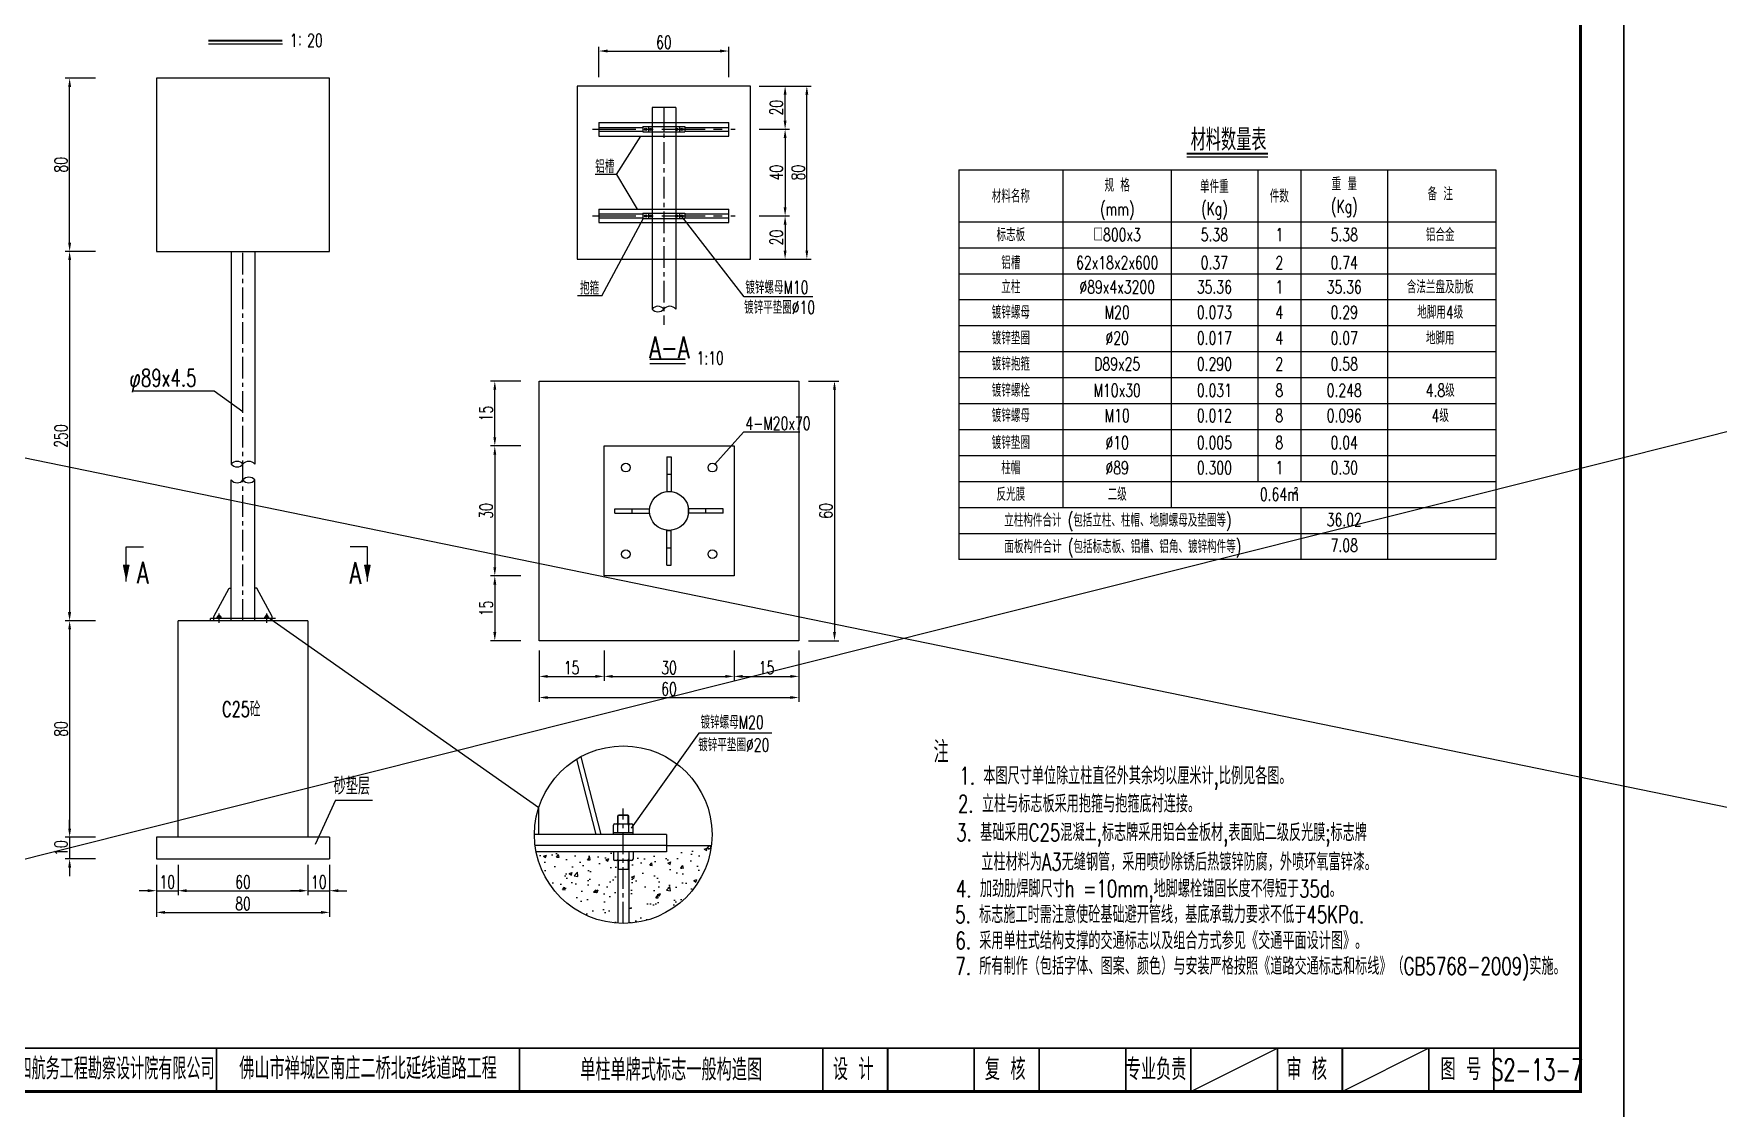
# Model space of a CAD drawing. Extents: x 3598 to 6562, y -9591 to -7828.
# Drawn here: x 4661.3 to 5050.4, y -8688.2 to -8440 of the extents above; entities that cross this region are included whole.
import ezdxf
from ezdxf.enums import TextEntityAlignment as Align

# ---------------------------------------------------------------- set-up
doc = ezdxf.new("R2010")
doc.units = 0
doc.header["$LTSCALE"] = 2
doc.header["$PDMODE"] = 32
doc.header["$PDSIZE"] = 0.3
doc.linetypes.add('CENTERX2', pattern=[4, 2.5, -0.5, 0.5, -0.5])
doc.layers.get('0').update_dxf_attribs({"linetype": 'CONTINUOUS'})
doc.layers.get('DEFPOINTS').update_dxf_attribs({"linetype": 'CONTINUOUS'})
for name, color, linetype in [('3', 3, 'CONTINUOUS'), ('PP-COM', 7, 'CONTINUOUS'), ('中线', 2, 'CENTERX2'), ('图框', 7, 'CONTINUOUS'), ('尺寸', 2, 'CONTINUOUS'), ('尺寸标注', 4, 'CONTINUOUS'), ('文字', 7, 'CONTINUOUS'), ('文字字符', 7, 'CONTINUOUS'), ('文字符号', 2, 'CONTINUOUS'), ('结构2', 7, 'CONTINUOUS'), ('结构3', 1, 'CONTINUOUS'), ('钢筋', 1, 'CONTINUOUS')]:
    doc.layers.add(name, color=color, linetype=linetype)
doc.styles.get("Standard").update_dxf_attribs({"font": 'simplex1.shx', "width": 0.7, "bigfont": 'hztxt.shx'})
doc.dimstyles.new('1：10', dxfattribs={"dimtxt": 3, "dimasz": 2, "dimexe": 1, "dimexo": 1, "dimgap": 0.5, "dimtad": 1, "dimrnd": 0.0095, "dimdsep": 46, "dimtxsty": 'Standard', "dimcen": 0.05, "dimclrt": 256, "dimadec": 0, "dimazin": 0, "dimtfac": 1, "dimtix": 1, "dimtmove": 2, "dimatfit": 3, "dimfxl": 0, "dimtolj": 1, "dimtzin": 0, "dimarcsym": 0})
doc.dimstyles.new('1：20', dxfattribs={"dimtxt": 3, "dimasz": 2, "dimexe": 1, "dimexo": 1, "dimgap": 0.5, "dimtad": 1, "dimlfac": 2, "dimrnd": 0.0095, "dimdsep": 46, "dimtxsty": 'Standard', "dimcen": 0.09, "dimadec": 0, "dimazin": 0, "dimtfac": 1, "dimtix": 1, "dimtmove": 2, "dimatfit": 3, "dimfxl": 0, "dimtolj": 1, "dimtzin": 0, "dimarcsym": 0})

# ---------------------------------------------------------------- blocks, each defined once
blk = doc.blocks.new('series')
at = {"width": 0.75}
for tag, height, p in [('页码', 4, (-35, -19)), ('图名', 5, (-220, -282)), ('图号', 5, (-20, -282))]:
    blk.add_attdef(tag, text='', height=height, dxfattribs=at).set_placement(p, align=Align.MIDDLE_CENTER)
blk = doc.blocks.new('DIM')
blk.add_lwpolyline([(-1, -0.1, 0.2, 0, 0), (0, 0, 0, 0, 0)], format="xyseb")
blk = doc.blocks.new('*D205')
at = {"layer": 'DEFPOINTS', "color": 0, "linetype": 'Continuous'}
for p in [(4669.61, -8450.28), (4709.65, -8450.28), (4709.65, -8490.28)]:
    blk.add_point(p, dxfattribs=at)
at = {"layer": '尺寸标注', "color": 0, "linetype": 'Continuous', "lineweight": -2}
for p, q in [((4675.61, -8450.28), (4668.61, -8450.28)), ((4669.61, -8488.28), (4669.61, -8452.28)), ((4675.61, -8490.28), (4668.61, -8490.28))]:
    blk.add_line(p, q, dxfattribs=at)
at = {"layer": '尺寸标注', "color": 0, "linetype": 'Continuous'}
for points in [[(4669.28, -8452.28), (4669.95, -8452.28), (4669.61, -8450.28)], [(4669.28, -8488.28), (4669.95, -8488.28), (4669.61, -8490.28)]]:
    blk.add_solid(points, dxfattribs=at)
at = {"layer": '尺寸标注', "color": 0, "linetype": 'Continuous', "insert": (4667.61, -8470.28), "char_height": 3, "attachment_point": 5, "rotation": 90}
blk.add_mtext('\\A1;80', dxfattribs=at)
blk = doc.blocks.new('*D206')
at = {"layer": 'DEFPOINTS', "color": 0, "linetype": 'Continuous'}
for p in [(4709.65, -8490.28), (4669.61, -8575.61), (4709.65, -8575.61)]:
    blk.add_point(p, dxfattribs=at)
at = {"layer": '尺寸标注', "color": 0, "linetype": 'Continuous', "lineweight": -2}
for p, q in [((4675.61, -8490.28), (4668.61, -8490.28)), ((4669.61, -8492.28), (4669.61, -8573.61)), ((4675.61, -8575.61), (4668.61, -8575.61))]:
    blk.add_line(p, q, dxfattribs=at)
at = {"layer": '尺寸标注', "color": 0, "linetype": 'Continuous'}
for points in [[(4669.28, -8492.28), (4669.95, -8492.28), (4669.61, -8490.28)], [(4669.28, -8573.61), (4669.95, -8573.61), (4669.61, -8575.61)]]:
    blk.add_solid(points, dxfattribs=at)
at = {"layer": '尺寸标注', "color": 0, "linetype": 'Continuous', "insert": (4667.61, -8532.94), "char_height": 3, "attachment_point": 5, "rotation": 90}
blk.add_mtext('\\A1;250', dxfattribs=at)
blk = doc.blocks.new('*D207')
at = {"layer": 'DEFPOINTS', "color": 0, "linetype": 'Continuous'}
for p in [(4694.65, -8575.61), (4669.61, -8625.61), (4694.65, -8625.61)]:
    blk.add_point(p, dxfattribs=at)
at = {"layer": '尺寸标注', "color": 0, "linetype": 'Continuous', "lineweight": -2}
for p, q in [((4675.61, -8575.61), (4668.61, -8575.61)), ((4669.61, -8577.61), (4669.61, -8623.61)), ((4675.61, -8625.61), (4668.61, -8625.61))]:
    blk.add_line(p, q, dxfattribs=at)
at = {"layer": '尺寸标注', "color": 0, "linetype": 'Continuous'}
for points in [[(4669.28, -8577.61), (4669.95, -8577.61), (4669.61, -8575.61)], [(4669.28, -8623.61), (4669.95, -8623.61), (4669.61, -8625.61)]]:
    blk.add_solid(points, dxfattribs=at)
at = {"layer": '尺寸标注', "color": 0, "linetype": 'Continuous', "insert": (4667.61, -8600.61), "char_height": 3, "attachment_point": 5, "rotation": 90}
blk.add_mtext('\\A1;80', dxfattribs=at)
blk = doc.blocks.new('*D208')
at = {"layer": 'DEFPOINTS', "color": 0, "linetype": 'Continuous'}
for p in [(4689.65, -8625.61), (4669.61, -8630.61), (4689.65, -8630.61)]:
    blk.add_point(p, dxfattribs=at)
at = {"layer": '尺寸标注', "color": 0, "linetype": 'Continuous', "lineweight": -2}
for p, q in [((4669.61, -8623.61), (4669.61, -8621.61)), ((4675.61, -8625.61), (4668.61, -8625.61)), ((4669.61, -8625.61), (4669.61, -8630.61)), ((4675.61, -8630.61), (4668.61, -8630.61)), ((4669.61, -8632.61), (4669.61, -8634.61))]:
    blk.add_line(p, q, dxfattribs=at)
at = {"layer": '尺寸标注', "color": 0, "linetype": 'Continuous'}
for points in [[(4669.28, -8623.61), (4669.95, -8623.61), (4669.61, -8625.61)], [(4669.28, -8632.61), (4669.95, -8632.61), (4669.61, -8630.61)]]:
    blk.add_solid(points, dxfattribs=at)
at = {"layer": '尺寸标注', "color": 0, "linetype": 'Continuous', "insert": (4667.61, -8628.11), "char_height": 3, "attachment_point": 5, "rotation": 90}
blk.add_mtext('\\A1;10', dxfattribs=at)
blk = doc.blocks.new('*D209')
at = {"layer": 'DEFPOINTS', "color": 0, "linetype": 'Continuous'}
for p in [(4694.65, -8625.61), (4724.65, -8625.61), (4724.65, -8637.96)]:
    blk.add_point(p, dxfattribs=at)
at = {"layer": '尺寸标注', "color": 0, "linetype": 'Continuous', "lineweight": -2}
for p, q in [((4694.65, -8631.96), (4694.65, -8638.96)), ((4724.65, -8631.96), (4724.65, -8638.96)), ((4696.65, -8637.96), (4722.65, -8637.96))]:
    blk.add_line(p, q, dxfattribs=at)
at = {"layer": '尺寸标注', "color": 0, "linetype": 'Continuous'}
for points in [[(4696.65, -8637.63), (4696.65, -8638.3), (4694.65, -8637.96)], [(4722.65, -8637.63), (4722.65, -8638.3), (4724.65, -8637.96)]]:
    blk.add_solid(points, dxfattribs=at)
at = {"layer": '尺寸标注', "color": 0, "linetype": 'Continuous', "insert": (4709.65, -8635.96), "char_height": 3, "attachment_point": 5}
blk.add_mtext('\\A1;60', dxfattribs=at)
blk = doc.blocks.new('*D210')
at = {"layer": 'DEFPOINTS', "color": 0, "linetype": 'Continuous'}
for p in [(4689.65, -8625.61), (4694.65, -8625.61), (4694.65, -8637.96)]:
    blk.add_point(p, dxfattribs=at)
at = {"layer": '尺寸标注', "color": 0, "linetype": 'Continuous', "lineweight": -2}
for p, q in [((4689.65, -8631.96), (4689.65, -8638.96)), ((4694.65, -8631.96), (4694.65, -8638.96)), ((4687.65, -8637.96), (4685.65, -8637.96)), ((4689.65, -8637.96), (4694.65, -8637.96)), ((4696.65, -8637.96), (4698.65, -8637.96))]:
    blk.add_line(p, q, dxfattribs=at)
at = {"layer": '尺寸标注', "color": 0, "linetype": 'Continuous'}
for points in [[(4687.65, -8637.62), (4687.65, -8638.29), (4689.65, -8637.96)], [(4696.65, -8637.62), (4696.65, -8638.29), (4694.65, -8637.96)]]:
    blk.add_solid(points, dxfattribs=at)
at = {"layer": '尺寸标注', "color": 0, "linetype": 'Continuous', "insert": (4692.15, -8635.96), "char_height": 3, "attachment_point": 5}
blk.add_mtext('\\A1;10', dxfattribs=at)
blk = doc.blocks.new('*D211')
at = {"layer": 'DEFPOINTS', "color": 0, "linetype": 'Continuous'}
for p in [(4724.65, -8625.61), (4729.65, -8625.61), (4729.65, -8637.96)]:
    blk.add_point(p, dxfattribs=at)
at = {"layer": '尺寸标注', "color": 0, "linetype": 'Continuous', "lineweight": -2}
for p, q in [((4724.65, -8631.96), (4724.65, -8638.96)), ((4729.65, -8631.96), (4729.65, -8638.96)), ((4722.65, -8637.96), (4720.65, -8637.96)), ((4724.65, -8637.96), (4729.65, -8637.96)), ((4731.65, -8637.96), (4733.65, -8637.96))]:
    blk.add_line(p, q, dxfattribs=at)
at = {"layer": '尺寸标注', "color": 0, "linetype": 'Continuous'}
for points in [[(4722.65, -8637.63), (4722.65, -8638.3), (4724.65, -8637.96)], [(4731.65, -8637.63), (4731.65, -8638.3), (4729.65, -8637.96)]]:
    blk.add_solid(points, dxfattribs=at)
at = {"layer": '尺寸标注', "color": 0, "linetype": 'Continuous', "insert": (4727.15, -8635.96), "char_height": 3, "attachment_point": 5}
blk.add_mtext('\\A1;10', dxfattribs=at)
blk = doc.blocks.new('*D212')
at = {"layer": 'DEFPOINTS', "color": 0, "linetype": 'Continuous'}
for p in [(4689.65, -8630.61), (4729.65, -8630.61), (4729.65, -8642.97)]:
    blk.add_point(p, dxfattribs=at)
at = {"layer": '尺寸标注', "color": 0, "linetype": 'Continuous', "lineweight": -2}
for p, q in [((4689.65, -8636.97), (4689.65, -8643.97)), ((4729.65, -8636.97), (4729.65, -8643.97)), ((4691.65, -8642.97), (4727.65, -8642.97))]:
    blk.add_line(p, q, dxfattribs=at)
at = {"layer": '尺寸标注', "color": 0, "linetype": 'Continuous'}
for points in [[(4691.65, -8642.63), (4691.65, -8643.3), (4689.65, -8642.97)], [(4727.65, -8642.63), (4727.65, -8643.3), (4729.65, -8642.97)]]:
    blk.add_solid(points, dxfattribs=at)
at = {"layer": '尺寸标注', "color": 0, "linetype": 'Continuous', "insert": (4709.65, -8640.97), "char_height": 3, "attachment_point": 5}
blk.add_mtext('\\A1;80', dxfattribs=at)
blk = doc.blocks.new('*D192')
at = {"layer": 'DEFPOINTS', "color": 0, "linetype": 'Continuous'}
for p in [(4821.84, -8444), (4791.84, -8460.53), (4821.84, -8460.53)]:
    blk.add_point(p, dxfattribs=at)
at = {"layer": '尺寸标注', "color": 0, "linetype": 'Continuous', "lineweight": -2}
for p, q in [((4791.84, -8450), (4791.84, -8443)), ((4793.84, -8444), (4819.84, -8444)), ((4821.84, -8450), (4821.84, -8443))]:
    blk.add_line(p, q, dxfattribs=at)
at = {"layer": '尺寸标注', "color": 0, "linetype": 'Continuous'}
for points in [[(4793.84, -8443.66), (4793.84, -8444.33), (4791.84, -8444)], [(4819.84, -8443.66), (4819.84, -8444.33), (4821.84, -8444)]]:
    blk.add_solid(points, dxfattribs=at)
at = {"layer": '尺寸标注', "color": 0, "linetype": 'Continuous', "insert": (4806.84, -8442), "char_height": 3, "attachment_point": 5}
blk.add_mtext('\\A1;60', dxfattribs=at)
blk = doc.blocks.new('*D193')
at = {"layer": 'DEFPOINTS', "color": 0, "linetype": 'Continuous'}
for p in [(4823.34, -8452.08), (4834.84, -8452.08), (4823.34, -8462.08)]:
    blk.add_point(p, dxfattribs=at)
at = {"layer": '尺寸标注', "color": 0, "linetype": 'Continuous', "lineweight": -2}
for p, q in [((4828.84, -8452.08), (4835.84, -8452.08)), ((4834.84, -8460.08), (4834.84, -8454.08)), ((4828.84, -8462.08), (4835.84, -8462.08))]:
    blk.add_line(p, q, dxfattribs=at)
at = {"layer": '尺寸标注', "color": 0, "linetype": 'Continuous'}
for points in [[(4834.51, -8454.08), (4835.18, -8454.08), (4834.84, -8452.08)], [(4834.51, -8460.08), (4835.18, -8460.08), (4834.84, -8462.08)]]:
    blk.add_solid(points, dxfattribs=at)
at = {"layer": '尺寸标注', "color": 0, "linetype": 'Continuous', "insert": (4832.84, -8457.08), "char_height": 3, "attachment_point": 5, "rotation": 90}
blk.add_mtext('\\A1;20', dxfattribs=at)
blk = doc.blocks.new('*D194')
at = {"layer": 'DEFPOINTS', "color": 0, "linetype": 'Continuous'}
for p in [(4823.34, -8462.08), (4823.34, -8482.08), (4834.84, -8482.08)]:
    blk.add_point(p, dxfattribs=at)
at = {"layer": '尺寸标注', "color": 0, "linetype": 'Continuous', "lineweight": -2}
for p, q in [((4828.84, -8462.08), (4835.84, -8462.08)), ((4834.84, -8464.08), (4834.84, -8480.08)), ((4828.84, -8482.08), (4835.84, -8482.08))]:
    blk.add_line(p, q, dxfattribs=at)
at = {"layer": '尺寸标注', "color": 0, "linetype": 'Continuous'}
for points in [[(4834.51, -8464.08), (4835.18, -8464.08), (4834.84, -8462.08)], [(4834.51, -8480.08), (4835.18, -8480.08), (4834.84, -8482.08)]]:
    blk.add_solid(points, dxfattribs=at)
at = {"layer": '尺寸标注', "color": 0, "linetype": 'Continuous', "insert": (4832.84, -8472.08), "char_height": 3, "attachment_point": 5, "rotation": 90}
blk.add_mtext('\\A1;40', dxfattribs=at)
blk = doc.blocks.new('*D195')
at = {"layer": 'DEFPOINTS', "color": 0, "linetype": 'Continuous'}
for p in [(4823.34, -8482.08), (4823.34, -8492.08), (4834.84, -8492.08)]:
    blk.add_point(p, dxfattribs=at)
at = {"layer": '尺寸标注', "color": 0, "linetype": 'Continuous', "lineweight": -2}
for p, q in [((4828.84, -8482.08), (4835.84, -8482.08)), ((4834.84, -8484.08), (4834.84, -8490.08)), ((4828.84, -8492.08), (4835.84, -8492.08))]:
    blk.add_line(p, q, dxfattribs=at)
at = {"layer": '尺寸标注', "color": 0, "linetype": 'Continuous'}
for points in [[(4834.51, -8484.08), (4835.18, -8484.08), (4834.84, -8482.08)], [(4834.51, -8490.08), (4835.18, -8490.08), (4834.84, -8492.08)]]:
    blk.add_solid(points, dxfattribs=at)
at = {"layer": '尺寸标注', "color": 0, "linetype": 'Continuous', "insert": (4832.84, -8487.08), "char_height": 3, "attachment_point": 5, "rotation": 90}
blk.add_mtext('\\A1;20', dxfattribs=at)
blk = doc.blocks.new('*D196')
at = {"layer": 'DEFPOINTS', "color": 0, "linetype": 'Continuous'}
for p in [(4826.84, -8452.08), (4839.86, -8452.08), (4826.84, -8492.08)]:
    blk.add_point(p, dxfattribs=at)
at = {"layer": '尺寸标注', "color": 0, "linetype": 'Continuous', "lineweight": -2}
for p, q in [((4833.86, -8452.08), (4840.86, -8452.08)), ((4839.86, -8490.08), (4839.86, -8454.08)), ((4833.86, -8492.08), (4840.86, -8492.08))]:
    blk.add_line(p, q, dxfattribs=at)
at = {"layer": '尺寸标注', "color": 0, "linetype": 'Continuous'}
for points in [[(4839.53, -8454.08), (4840.19, -8454.08), (4839.86, -8452.08)], [(4839.53, -8490.08), (4840.19, -8490.08), (4839.86, -8492.08)]]:
    blk.add_solid(points, dxfattribs=at)
at = {"layer": '尺寸标注', "color": 0, "linetype": 'Continuous', "insert": (4837.86, -8472.08), "char_height": 3, "attachment_point": 5, "rotation": 90}
blk.add_mtext('\\A1;80', dxfattribs=at)
blk = doc.blocks.new('*D197')
at = {"layer": 'DEFPOINTS', "color": 0, "linetype": 'Continuous'}
for p in [(4767.8, -8520.23), (4793.04, -8520.23), (4793.04, -8535.23)]:
    blk.add_point(p, dxfattribs=at)
at = {"layer": '尺寸标注', "color": 0, "linetype": 'Continuous', "lineweight": -2}
for p, q in [((4773.8, -8520.23), (4766.8, -8520.23)), ((4767.8, -8533.23), (4767.8, -8522.23)), ((4773.8, -8535.23), (4766.8, -8535.23))]:
    blk.add_line(p, q, dxfattribs=at)
at = {"layer": '尺寸标注', "color": 0, "linetype": 'Continuous'}
for points in [[(4767.47, -8522.23), (4768.13, -8522.23), (4767.8, -8520.23)], [(4767.47, -8533.23), (4768.13, -8533.23), (4767.8, -8535.23)]]:
    blk.add_solid(points, dxfattribs=at)
at = {"layer": '尺寸标注', "linetype": 'Continuous', "insert": (4765.8, -8527.73), "char_height": 3, "attachment_point": 5, "rotation": 90}
blk.add_mtext('\\A1;15', dxfattribs=at)
blk = doc.blocks.new('*D198')
at = {"layer": 'DEFPOINTS', "color": 0, "linetype": 'Continuous'}
for p in [(4793.04, -8535.23), (4767.8, -8565.23), (4793.04, -8565.23)]:
    blk.add_point(p, dxfattribs=at)
at = {"layer": '尺寸标注', "color": 0, "linetype": 'Continuous', "lineweight": -2}
for p, q in [((4773.8, -8535.23), (4766.8, -8535.23)), ((4767.8, -8537.23), (4767.8, -8563.23)), ((4773.8, -8565.23), (4766.8, -8565.23))]:
    blk.add_line(p, q, dxfattribs=at)
at = {"layer": '尺寸标注', "color": 0, "linetype": 'Continuous'}
for points in [[(4767.47, -8537.23), (4768.13, -8537.23), (4767.8, -8535.23)], [(4767.47, -8563.23), (4768.13, -8563.23), (4767.8, -8565.23)]]:
    blk.add_solid(points, dxfattribs=at)
at = {"layer": '尺寸标注', "linetype": 'Continuous', "insert": (4765.8, -8550.23), "char_height": 3, "attachment_point": 5, "rotation": 90}
blk.add_mtext('\\A1;30', dxfattribs=at)
blk = doc.blocks.new('*D199')
at = {"layer": 'DEFPOINTS', "color": 0, "linetype": 'Continuous'}
for p in [(4793.04, -8565.23), (4767.8, -8580.23), (4793.04, -8580.23)]:
    blk.add_point(p, dxfattribs=at)
at = {"layer": '尺寸标注', "color": 0, "linetype": 'Continuous', "lineweight": -2}
for p, q in [((4773.8, -8565.23), (4766.8, -8565.23)), ((4767.8, -8567.23), (4767.8, -8578.23)), ((4773.8, -8580.23), (4766.8, -8580.23))]:
    blk.add_line(p, q, dxfattribs=at)
at = {"layer": '尺寸标注', "color": 0, "linetype": 'Continuous'}
for points in [[(4767.47, -8567.23), (4768.13, -8567.23), (4767.8, -8565.23)], [(4767.47, -8578.23), (4768.13, -8578.23), (4767.8, -8580.23)]]:
    blk.add_solid(points, dxfattribs=at)
at = {"layer": '尺寸标注', "linetype": 'Continuous', "insert": (4765.8, -8572.73), "char_height": 3, "attachment_point": 5, "rotation": 90}
blk.add_mtext('\\A1;15', dxfattribs=at)
blk = doc.blocks.new('*D200')
at = {"layer": 'DEFPOINTS', "color": 0, "linetype": 'Continuous'}
for p in [(4838.04, -8520.23), (4838.04, -8580.23), (4846.25, -8580.23)]:
    blk.add_point(p, dxfattribs=at)
at = {"layer": '尺寸标注', "color": 0, "linetype": 'Continuous', "lineweight": -2}
for p, q in [((4840.25, -8520.23), (4847.25, -8520.23)), ((4846.25, -8522.23), (4846.25, -8578.23)), ((4840.25, -8580.23), (4847.25, -8580.23))]:
    blk.add_line(p, q, dxfattribs=at)
at = {"layer": '尺寸标注', "color": 0, "linetype": 'Continuous'}
for points in [[(4845.92, -8522.23), (4846.58, -8522.23), (4846.25, -8520.23)], [(4845.92, -8578.23), (4846.58, -8578.23), (4846.25, -8580.23)]]:
    blk.add_solid(points, dxfattribs=at)
at = {"layer": '尺寸标注', "linetype": 'Continuous', "insert": (4844.25, -8550.23), "char_height": 3, "attachment_point": 5, "rotation": 90}
blk.add_mtext('\\A1;60', dxfattribs=at)
blk = doc.blocks.new('*D201')
at = {"layer": 'DEFPOINTS', "color": 0, "linetype": 'Continuous'}
for p in [(4793.04, -8565.23), (4778.04, -8580.23), (4793.04, -8588.46)]:
    blk.add_point(p, dxfattribs=at)
at = {"layer": '尺寸标注', "color": 0, "linetype": 'Continuous', "lineweight": -2}
for p, q in [((4778.04, -8582.46), (4778.04, -8589.46)), ((4793.04, -8582.46), (4793.04, -8589.46)), ((4780.04, -8588.46), (4791.04, -8588.46))]:
    blk.add_line(p, q, dxfattribs=at)
at = {"layer": '尺寸标注', "color": 0, "linetype": 'Continuous'}
for points in [[(4780.04, -8588.12), (4780.04, -8588.79), (4778.04, -8588.46)], [(4791.04, -8588.12), (4791.04, -8588.79), (4793.04, -8588.46)]]:
    blk.add_solid(points, dxfattribs=at)
at = {"layer": '尺寸标注', "linetype": 'Continuous', "insert": (4785.54, -8586.46), "char_height": 3, "attachment_point": 5}
blk.add_mtext('\\A1;15', dxfattribs=at)
blk = doc.blocks.new('*D202')
at = {"layer": 'DEFPOINTS', "color": 0, "linetype": 'Continuous'}
for p in [(4793.04, -8565.23), (4823.04, -8565.23), (4823.04, -8588.46)]:
    blk.add_point(p, dxfattribs=at)
at = {"layer": '尺寸标注', "color": 0, "linetype": 'Continuous', "lineweight": -2}
for p, q in [((4793.04, -8582.46), (4793.04, -8589.46)), ((4823.04, -8582.46), (4823.04, -8589.46)), ((4795.04, -8588.46), (4821.04, -8588.46))]:
    blk.add_line(p, q, dxfattribs=at)
at = {"layer": '尺寸标注', "color": 0, "linetype": 'Continuous'}
for points in [[(4795.04, -8588.12), (4795.04, -8588.79), (4793.04, -8588.46)], [(4821.04, -8588.12), (4821.04, -8588.79), (4823.04, -8588.46)]]:
    blk.add_solid(points, dxfattribs=at)
at = {"layer": '尺寸标注', "linetype": 'Continuous', "insert": (4808.04, -8586.46), "char_height": 3, "attachment_point": 5}
blk.add_mtext('\\A1;30', dxfattribs=at)
blk = doc.blocks.new('*D203')
at = {"layer": 'DEFPOINTS', "color": 0, "linetype": 'Continuous'}
for p in [(4823.04, -8565.23), (4838.04, -8565.23), (4838.04, -8588.46)]:
    blk.add_point(p, dxfattribs=at)
at = {"layer": '尺寸标注', "color": 0, "linetype": 'Continuous', "lineweight": -2}
for p, q in [((4823.04, -8582.46), (4823.04, -8589.46)), ((4838.04, -8582.46), (4838.04, -8589.46)), ((4825.04, -8588.46), (4836.04, -8588.46))]:
    blk.add_line(p, q, dxfattribs=at)
at = {"layer": '尺寸标注', "color": 0, "linetype": 'Continuous'}
for points in [[(4825.04, -8588.12), (4825.04, -8588.79), (4823.04, -8588.46)], [(4836.04, -8588.12), (4836.04, -8588.79), (4838.04, -8588.46)]]:
    blk.add_solid(points, dxfattribs=at)
at = {"layer": '尺寸标注', "linetype": 'Continuous', "insert": (4830.54, -8586.46), "char_height": 3, "attachment_point": 5}
blk.add_mtext('\\A1;15', dxfattribs=at)
blk = doc.blocks.new('*D204')
at = {"layer": 'DEFPOINTS', "color": 0, "linetype": 'Continuous'}
for p in [(4778.04, -8580.23), (4838.04, -8580.23), (4838.04, -8593.34)]:
    blk.add_point(p, dxfattribs=at)
at = {"layer": '尺寸标注', "color": 0, "linetype": 'Continuous', "lineweight": -2}
for p, q in [((4778.04, -8587.34), (4778.04, -8594.34)), ((4838.04, -8587.34), (4838.04, -8594.34)), ((4780.04, -8593.34), (4836.04, -8593.34))]:
    blk.add_line(p, q, dxfattribs=at)
at = {"layer": '尺寸标注', "color": 0, "linetype": 'Continuous'}
for points in [[(4780.04, -8593), (4780.04, -8593.67), (4778.04, -8593.34)], [(4836.04, -8593), (4836.04, -8593.67), (4838.04, -8593.34)]]:
    blk.add_solid(points, dxfattribs=at)
at = {"layer": '尺寸标注', "linetype": 'Continuous', "insert": (4808.04, -8591.34), "char_height": 3, "attachment_point": 5}
blk.add_mtext('\\A1;60', dxfattribs=at)

msp = doc.modelspace()

# ---------------------------------------------------------------- hatches: boundary and pattern name
at = {"layer": '尺寸标注'}
h = msp.add_hatch(dxfattribs=at)
h.set_pattern_fill('AR-CONC', color=256, style=0)
h.set_pattern_definition([(50, (2954.168, -8744.084), (7.172602, -0.627521), [0.75, -8.25]), (355, (2954.168, -8744.084), (-1.387513, 7.52192), [0.6, -6.6]), (100.4514, (2954.766, -8744.1365), (5.785094, 6.894395), [0.637402, -7.01142]), (46.1842, (2954.168, -8742.084), (10.67241, -1.65519), [1.125, -12.375]), (96.6356, (2955.057, -8742.222), (9.346627, 9.74118), [0.9561, -10.51713]), (351.1842, (2954.168, -8742.084), (9.34662, 9.741186), [0.9, -9.9]), (21, (2955.168, -8742.584), (5.96907, -4.026189), [0.75, -8.25]), (326, (2955.168, -8742.584), (2.433153, 7.2515), [0.6, -6.6]), (71.4514, (2955.6655, -8742.92), (8.402226, 3.225305), [0.637402, -7.01142]), (37.5, (2954.168, -8744.0842), (0.1215986, 3.3289385), [0, -6.52, 0, -6.7, 0, -6.625]), (7.5, (2954.168, -8744.0842), (2.6306954, 3.944117), [0, -3.82, 0, -6.37, 0, -2.525]), (327.5, (2951.938, -8744.0842), (5.3382244, -0.2255487), [0, -2.5, 0, -7.8, 0, -10.35]), (317.5, (2950.938, -8744.084), (5.831862, 1.00105), [0, -3.25, 0, -5.18, 0, -7.35])])
h.paths.add_polyline_path([(4777.3665, -8629.0083, 0.34067024), (4796.2189, -8645.4666), (4796.2189, -8631.0083), (4795.5189, -8631.0083, -0.41421356), (4795.2189, -8630.7083), (4795.2189, -8629.0083)])
h.paths.add_polyline_path([(4799.7189, -8629.0083), (4799.7189, -8630.7083, -0.41421356), (4799.4189, -8631.0083), (4798.7189, -8631.0083), (4798.7189, -8645.4666, 0.36148997), (4817.8123, -8627.5083), (4807.4689, -8627.5083), (4807.4689, -8629.0083)])

# ---------------------------------------------------------------- linework, layer by layer
at = {"color": 7, "linetype": 'Continuous'}
for p, q in [((4807.5401, -8537.7265), (4808.5401, -8537.7265)), ((4807.5401, -8537.7265), (4807.5401, -8545.7265)), ((4808.5401, -8537.7265), (4808.5401, -8545.7265)), ((4807.5401, -8541.7265), (4808.5401, -8541.7265)), ((4807.5401, -8545.7265), (4808.5401, -8545.7265)), ((4795.5401, -8550.7265), (4795.5401, -8549.7265)), ((4795.5401, -8549.7265), (4803.5401, -8549.7265)), ((4795.5401, -8550.7265), (4803.5401, -8550.7265)), ((4799.5401, -8550.7265), (4799.5401, -8549.7265)), ((4803.5401, -8550.7265), (4803.5401, -8549.7265)), ((4812.5401, -8550.7265), (4812.5401, -8549.7265)), ((4820.5401, -8549.7265), (4812.5401, -8549.7265)), ((4820.5401, -8550.7265), (4812.5401, -8550.7265)), ((4816.5401, -8550.7265), (4816.5401, -8549.7265)), ((4820.5401, -8550.7265), (4820.5401, -8549.7265)), ((4807.5401, -8554.7265), (4808.5401, -8554.7265)), ((4807.5401, -8562.7265), (4807.5401, -8554.7265)), ((4808.5401, -8562.7265), (4808.5401, -8554.7265)), ((4807.5401, -8558.7265), (4808.5401, -8558.7265)), ((4807.5401, -8562.7265), (4808.5401, -8562.7265))]:
    msp.add_line(p, q, dxfattribs=at)
for p, q in [((4703.896, -8575.0067), (4703.896, -8574.4067)), ((4704.396, -8575.0067), (4704.396, -8574.4067)), ((4714.896, -8575.0067), (4714.896, -8574.4067)), ((4715.396, -8575.0067), (4715.396, -8574.4067)), ((4703.696, -8575.1067), (4703.696, -8574.7067)), ((4704.596, -8575.1067), (4704.596, -8574.7067)), ((4714.696, -8575.1067), (4714.696, -8574.7067)), ((4715.596, -8575.1067), (4715.596, -8574.7067))]:
    msp.add_line(p, q)
msp.add_circle((4808.0401, -8550.2265), 4.5, dxfattribs=at)
at = {"layer": 'PP-COM'}
for centre in [(4798.0401, -8540.2265), (4818.0401, -8540.2265), (4798.0401, -8560.2265), (4818.0401, -8560.2265)]:
    msp.add_circle(centre, 1, dxfattribs=at)
at = {"layer": '中线'}
for p, q in [((4806.8425, -8457.0767), (4806.8425, -8507.2626)), ((4709.646, -8575.6067), (4709.646, -8490.2758)), ((4704.146, -8576.1067), (4704.146, -8573.9067)), ((4715.146, -8576.1067), (4715.146, -8573.9067)), ((4797.4689, -8645.5048), (4797.4689, -8619.0083))]:
    msp.add_line(p, q, dxfattribs=at)
at = {"layer": '中线', "ltscale": 2}
for p, q in [((4790.3425, -8462.0767), (4823.3425, -8462.0767)), ((4790.3425, -8482.0767), (4823.3425, -8482.0767))]:
    msp.add_line(p, q, dxfattribs=at)
at = {"layer": '图框'}
for p, q in [((4928.5275, -8684.3182), (4948.5275, -8674.3182)), ((4983.5275, -8674.3182), (4963.5275, -8684.3182))]:
    msp.add_line(p, q, dxfattribs=at)
for points in [[(5028.5275, -8694.3182), (5028.5275, -8397.3182), (4608.5275, -8397.3182), (4608.5275, -8694.3182)], [(5448.5275, -8694.3182), (5448.5275, -8397.3182), (5028.5275, -8397.3182), (5028.5275, -8694.3182)]]:
    msp.add_lwpolyline(points, close=True, dxfattribs=at)
for points, const_width in [([(5018.5275, -8407.3182), (4638.5275, -8407.3182), (4638.5275, -8684.3182), (5018.5275, -8684.3182), (5018.5275, -8407.3182)], 0.7), ([(4638.5275, -8674.3182), (5018.5275, -8674.3182)], 0.4), ([(4703.5275, -8674.3182), (4703.5275, -8684.3182)], 0.4), ([(4773.5275, -8684.3182), (4773.5275, -8674.3182)], 0.4), ([(4843.5275, -8684.3182), (4843.5275, -8674.3182)], 0.4), ([(4858.5275, -8684.3182), (4858.5275, -8674.3182)], 0.4), ([(4878.5275, -8684.3182), (4878.5275, -8674.3182)], 0.4), ([(4893.5275, -8684.3182), (4893.5275, -8674.3182)], 0.4), ([(4913.5275, -8684.3182), (4913.5275, -8674.3182)], 0.4), ([(4913.5275, -8684.3182), (4913.5275, -8674.3182)], 0.4), ([(4928.5275, -8684.3182), (4928.5275, -8674.3182)], 0.4), ([(4948.5275, -8684.3182), (4948.5275, -8674.3182)], 0.4), ([(4963.5275, -8684.3182), (4963.5275, -8674.3182)], 0.4), ([(4983.5275, -8684.3182), (4983.5275, -8674.3182)], 0.4), ([(4998.5275, -8684.3182), (4998.5275, -8674.3182)], 0.4)]:
    msp.add_lwpolyline(points, dxfattribs=dict(at, const_width=const_width))
at = {"layer": '尺寸', "color": 0, "linetype": 'Continuous'}
for p, q in [((4682.6785, -8566.5212), (4682.6785, -8558.5212)), ((4682.6785, -8558.5212), (4686.6785, -8558.5212)), ((4738.3747, -8558.5212), (4734.3747, -8558.5212)), ((4738.3747, -8566.5212), (4738.3747, -8558.5212))]:
    msp.add_line(p, q, dxfattribs=at)
for points in [[(4682.285, -8562.6531, 0.8, 0, 0), (4682.6785, -8566.5212, 0, 0, 0)], [(4683.072, -8562.6531, 0.8, 0, 0), (4682.6785, -8566.5212, 0, 0, 0)], [(4737.9812, -8562.6531, 0.8, 0, 0), (4738.3747, -8566.5212, 0, 0, 0)], [(4738.7681, -8562.6531, 0.8, 0, 0), (4738.3747, -8566.5212, 0, 0, 0)]]:
    msp.add_lwpolyline(points, format="xyseb", dxfattribs=at)
at = {"layer": '尺寸标注', "linetype": 'Continuous'}
for p, q in [((3598.1061, -8897.0511), (6050.4462, -8281.2676)), ((6033.3269, -8820.0782), (3658.0236, -8332.5829)), ((4669.6117, -8492.2758), (4669.6117, -8573.6067)), ((4669.6117, -8577.6067), (4669.6117, -8613.6067))]:
    msp.add_line(p, q, dxfattribs=at)
at = {"layer": '尺寸标注', "color": 7, "linetype": 'Continuous'}
for p, q in [((4701.6488, -8442.3235), (4718.7559, -8442.3235)), ((4927.5954, -8468.4284), (4946.3563, -8468.4284))]:
    msp.add_line(p, q, dxfattribs=at)
at = {"layer": '尺寸标注'}
for p, q in [((4715.5032, -8574.8358), (4777.9549, -8618.7383)), ((4807.4689, -8627.5083), (4817.8123, -8627.5083))]:
    msp.add_line(p, q, dxfattribs=at)
at = {"layer": '尺寸标注', "color": 7, "linetype": 'Continuous', "const_width": 0.4}
for points in [[(4701.6488, -8441.6035), (4718.7559, -8441.6035)], [(4927.5954, -8467.7084), (4946.3563, -8467.7084)]]:
    msp.add_lwpolyline(points, dxfattribs=at)
at = {"layer": '尺寸标注'}
msp.add_circle((4797.4689, -8625.0083), 20.4965, dxfattribs=at)
at = {"layer": '文字'}
msp.add_line((4803.5913, -8516.1994), (4811.8274, -8516.1994), dxfattribs=at)
at = {"layer": '文字', "const_width": 0.4}
msp.add_lwpolyline([(4803.5913, -8515.1994), (4811.8274, -8515.1994)], dxfattribs=at)
at = {"layer": '文字字符', "color": 7, "linetype": 'Continuous'}
for p, q in [((4898.9758, -8471.4284), (4898.9758, -8549.4284)), ((4923.9758, -8471.4284), (4923.9758, -8549.4284)), ((4943.9758, -8471.4284), (4943.9758, -8543.4284)), ((4953.9758, -8471.4284), (4953.9758, -8543.4284)), ((4973.9758, -8471.4284), (4973.9758, -8561.4284)), ((4874.9758, -8483.4284), (4998.9758, -8483.4284)), ((4874.9758, -8489.4284), (4998.9758, -8489.4284)), ((4874.9758, -8495.4284), (4998.9758, -8495.4284)), ((4874.9758, -8501.4284), (4998.9758, -8501.4284)), ((4874.9758, -8507.4284), (4998.9758, -8507.4284)), ((4874.9758, -8513.4284), (4998.9758, -8513.4284)), ((4874.9758, -8519.4284), (4998.9758, -8519.4284)), ((4874.9758, -8525.4284), (4998.9758, -8525.4284)), ((4874.9758, -8531.4284), (4998.9758, -8531.4284)), ((4874.9758, -8537.4284), (4998.9758, -8537.4284)), ((4874.9758, -8543.4284), (4998.9758, -8543.4284)), ((4953.9758, -8549.4284), (4953.9758, -8561.4284)), ((4874.9758, -8555.4284), (4998.9758, -8555.4284))]:
    msp.add_line(p, q, dxfattribs=at)
at = {"layer": '文字符号'}
for p, q in [((4795.9275, -8472.5535), (4801.5176, -8463.6267)), ((4795.9275, -8472.5535), (4790.9605, -8472.5535)), ((4795.9275, -8472.5535), (4800.6967, -8480.5267)), ((4792.5469, -8500.5201), (4802.0877, -8482.7795)), ((4825.383, -8500.7617), (4811.0819, -8482.3363)), ((4792.5469, -8500.5201), (4786.9181, -8500.5201)), ((4841.2087, -8500.7617), (4825.383, -8500.7617)), ((4684.4619, -8522.5172), (4703.007, -8522.5172)), ((4703.007, -8522.5172), (4709.5722, -8527.2596)), ((4818.6064, -8539.4023), (4825.2351, -8532.014)), ((4838.247, -8532.014), (4825.2351, -8532.014)), ((4814.8875, -8601.5364), (4799.269, -8623.5499)), ((4831.7835, -8601.5364), (4814.8875, -8601.5364)), ((4731.0053, -8617.0577), (4726.3325, -8627.3022)), ((4731.0053, -8617.0577), (4739.5462, -8617.0577))]:
    msp.add_line(p, q, dxfattribs=at)
at = {"layer": '文字符号', "color": 1}
for p, q in [((4874.9758, -8471.4284), (4874.9758, -8561.4284)), ((4874.9758, -8471.4284), (4998.9758, -8471.4284)), ((4998.9758, -8471.4284), (4998.9758, -8561.4284)), ((4874.9758, -8549.4284), (4998.9758, -8549.4284)), ((4874.9758, -8555.4284), (4998.9758, -8555.4284)), ((4998.9758, -8561.4284), (4874.9758, -8561.4284))]:
    msp.add_line(p, q, dxfattribs=at)
at = {"layer": '结构2'}
for p, q in [((4791.8425, -8460.5267), (4791.8425, -8463.6267)), ((4791.8425, -8460.5267), (4821.8425, -8460.5267)), ((4791.8425, -8461.6267), (4802.0175, -8461.6267)), ((4802.0175, -8461.4517), (4811.6675, -8461.4517)), ((4802.0175, -8461.4517), (4802.0175, -8462.7017)), ((4803.2675, -8461.4517), (4803.2675, -8462.7017)), ((4806.8425, -8461.4517), (4806.8425, -8462.7017)), ((4810.4175, -8461.4517), (4810.4175, -8462.7017)), ((4811.6675, -8461.4517), (4811.6675, -8462.7017)), ((4811.6675, -8461.6267), (4821.8425, -8461.6267)), ((4821.8425, -8463.6267), (4821.8425, -8460.5267)), ((4791.8425, -8462.5267), (4802.0175, -8462.5267)), ((4791.8425, -8463.6267), (4821.8425, -8463.6267)), ((4802.0175, -8462.7017), (4811.6675, -8462.7017)), ((4811.6675, -8462.5267), (4821.8425, -8462.5267)), ((4791.8425, -8480.5267), (4791.8425, -8483.6267)), ((4791.8425, -8480.5267), (4821.8425, -8480.5267)), ((4821.8425, -8483.6267), (4821.8425, -8480.5267)), ((4791.8425, -8481.6267), (4802.0175, -8481.6267)), ((4791.8425, -8482.5267), (4802.0175, -8482.5267)), ((4791.8425, -8483.6267), (4821.8425, -8483.6267)), ((4802.0175, -8481.4517), (4811.6675, -8481.4517)), ((4802.0175, -8481.4517), (4802.0175, -8482.7017)), ((4802.0175, -8482.7017), (4811.6675, -8482.7017)), ((4803.2675, -8481.4517), (4803.2675, -8482.7017)), ((4806.8425, -8481.4517), (4806.8425, -8482.7017)), ((4810.4175, -8481.4517), (4810.4175, -8482.7017)), ((4811.6675, -8481.4517), (4811.6675, -8482.7017)), ((4811.6675, -8481.6267), (4821.8425, -8481.6267)), ((4811.6675, -8482.5267), (4821.8425, -8482.5267)), ((4703.896, -8574.4067), (4704.396, -8574.4067)), ((4715.396, -8574.4067), (4714.896, -8574.4067)), ((4724.646, -8575.6067), (4694.646, -8575.6067)), ((4694.646, -8625.6067), (4694.646, -8575.6067)), ((4704.596, -8574.7067), (4703.696, -8574.7067)), ((4704.596, -8575.0067), (4703.696, -8575.0067)), ((4714.696, -8574.7067), (4715.596, -8574.7067)), ((4714.696, -8575.0067), (4715.596, -8575.0067)), ((4724.646, -8575.6067), (4724.646, -8625.6067)), ((4791.2311, -8625.0083), (4786.7082, -8607.5637)), ((4787.6299, -8607.0277), (4792.2917, -8625.0083)), ((4777.9549, -8625.0083), (4777.9549, -8618.7383)), ((4807.4689, -8625.0083), (4776.9724, -8625.0083)), ((4807.4689, -8625.0083), (4807.4689, -8629.0083)), ((4689.646, -8625.6067), (4689.646, -8630.6067)), ((4729.646, -8625.6067), (4689.646, -8625.6067)), ((4729.646, -8625.6067), (4729.646, -8630.6067)), ((4807.4689, -8627.5083), (4777.1254, -8627.5083)), ((4689.646, -8630.6067), (4729.646, -8630.6067)), ((4807.4689, -8629.0083), (4777.3665, -8629.0083))]:
    msp.add_line(p, q, dxfattribs=at)
for centre in [(4802.6425, -8462.0767), (4803.8925, -8462.0767), (4809.7925, -8462.0767), (4811.0425, -8462.0767), (4802.6425, -8482.0767), (4803.8925, -8482.0767), (4809.7925, -8482.0767), (4811.0425, -8482.0767)]:
    msp.add_circle(centre, 0.2625, dxfattribs=at)
at = {"layer": '结构3'}
for p, q in [((4702.146, -8575.6067), (4702.146, -8575.1067)), ((4717.146, -8575.1067), (4702.146, -8575.1067)), ((4717.146, -8575.6067), (4702.146, -8575.6067)), ((4796.2189, -8624.5083), (4796.2189, -8620.7083)), ((4798.6921, -8620.6083), (4796.2457, -8620.6083)), ((4796.3189, -8622.5083), (4796.3189, -8620.5351)), ((4798.5189, -8620.5083), (4796.4189, -8620.5083)), ((4798.6189, -8622.5083), (4798.6189, -8620.5351)), ((4798.7189, -8624.5083), (4798.7189, -8620.7083)), ((4795.2189, -8625.0083), (4795.2189, -8622.8083)), ((4795.2189, -8624.5083), (4799.7189, -8624.5083)), ((4795.5189, -8622.5083), (4799.4189, -8622.5083)), ((4796.2189, -8624.5083), (4796.2189, -8623.3083)), ((4798.7189, -8624.5083), (4798.7189, -8623.3083)), ((4799.7189, -8625.0083), (4799.7189, -8622.8083)), ((4799.7189, -8629.0083), (4795.2189, -8629.0083)), ((4795.2189, -8629.0083), (4795.2189, -8630.7083)), ((4799.4189, -8631.0083), (4795.5189, -8631.0083)), ((4796.2189, -8629.0083), (4796.2189, -8645.4666)), ((4796.2189, -8629.0083), (4796.2189, -8630.2083)), ((4796.3189, -8631.0083), (4796.3189, -8633.0083)), ((4798.6189, -8631.0083), (4798.6189, -8633.0083)), ((4798.7189, -8629.0083), (4798.7189, -8645.4666)), ((4798.7189, -8629.0083), (4798.7189, -8630.2083)), ((4799.7189, -8629.0083), (4799.7189, -8630.7083)), ((4796.2189, -8633.0083), (4798.7189, -8633.0083))]:
    msp.add_line(p, q, dxfattribs=at)
for centre, radius, start, end in [((4796.4189, -8620.7083), 0.2, 90, 180), ((4798.5189, -8620.7083), 0.2, 0, 90), ((4795.5189, -8622.8083), 0.3, 90, 180), ((4795.9189, -8622.8083), 0.3, 0, 90), ((4796.5189, -8622.8083), 0.3, 90, 180), ((4798.4189, -8622.8083), 0.3, 0, 90), ((4799.0189, -8622.8083), 0.3, 90, 180), ((4799.4189, -8622.8083), 0.3, 0, 90), ((4795.5189, -8630.7083), 0.3, 180, 270), ((4795.9189, -8630.7083), 0.3, 270, 0), ((4796.5189, -8630.7083), 0.3, 180, 270), ((4798.4189, -8630.7083), 0.3, 270, 0), ((4799.0189, -8630.7083), 0.3, 180, 270), ((4799.4189, -8630.7083), 0.3, 270, 0)]:
    msp.add_arc(centre, radius, start, end, dxfattribs=at)
at = {"layer": '钢筋', "linetype": 'Continuous'}
for p, q in [((4729.646, -8450.2758), (4689.646, -8450.2758)), ((4689.646, -8450.2758), (4689.646, -8490.2758)), ((4729.646, -8490.2758), (4729.646, -8450.2758)), ((4826.8425, -8452.0767), (4786.8425, -8452.0767)), ((4786.8425, -8452.0767), (4786.8425, -8492.0767)), ((4826.8425, -8492.0767), (4826.8425, -8452.0767)), ((4809.5725, -8457.0767), (4804.1125, -8457.0767)), ((4804.1125, -8457.0767), (4804.1125, -8503.6041)), ((4809.5725, -8457.0767), (4809.5725, -8503.6041)), ((4689.646, -8490.2758), (4729.646, -8490.2758)), ((4706.916, -8490.2758), (4706.916, -8539.4249)), ((4712.376, -8490.2758), (4712.376, -8539.4249)), ((4786.8425, -8492.0767), (4826.8425, -8492.0767)), ((4778.0401, -8520.2265), (4838.0401, -8520.2265)), ((4778.0401, -8580.2265), (4778.0401, -8520.2265)), ((4838.0401, -8520.2265), (4838.0401, -8580.2265)), ((4793.0401, -8535.2265), (4823.0401, -8535.2265)), ((4793.0401, -8565.2265), (4793.0401, -8535.2265)), ((4823.0401, -8535.2265), (4823.0401, -8565.2265)), ((4706.916, -8575.6067), (4706.916, -8543.0841)), ((4712.376, -8575.6067), (4712.376, -8543.0841)), ((4823.0401, -8565.2265), (4793.0401, -8565.2265)), ((4702.916, -8574.6067), (4706.416, -8568.1067)), ((4706.416, -8568.1067), (4706.916, -8568.1067)), ((4712.876, -8568.1067), (4712.376, -8568.1067)), ((4716.376, -8574.6067), (4712.876, -8568.1067)), ((4702.916, -8575.6067), (4702.916, -8574.6067)), ((4716.376, -8575.6067), (4716.376, -8574.6067)), ((4838.0401, -8580.2265), (4778.0401, -8580.2265))]:
    msp.add_line(p, q, dxfattribs=at)
for centre, start, end in [((4805.4775, -8504.7441), 39.865859, 140.134141), ((4805.4775, -8502.4642), 219.865859, 320.134141), ((4808.2075, -8504.7441), 39.865859, 140.134141), ((4708.281, -8540.5648), 39.865859, 140.134141), ((4708.281, -8538.285), 219.865859, 320.134141), ((4711.011, -8540.5648), 39.865859, 140.134141), ((4708.281, -8541.9442), 219.865859, 320.134141), ((4711.011, -8544.224), 39.865859, 140.134141), ((4711.011, -8541.9442), 219.865859, 320.134141)]:
    msp.add_arc(centre, 1.7784, start, end, dxfattribs=at)

# ---------------------------------------------------------------- block references
at = {"layer": '图框'}
ref = msp.add_blockref('series', (5028.5275, -8397.3182), dxfattribs=at)
ref.add_attrib('图名', '单柱单牌式标志一般构造图', dxfattribs={"layer": '0', "height": 5, "width": 0.7}).set_placement((4808.5275, -8679.3182), align=Align.MIDDLE_CENTER)
ref.add_attrib('图号', 'S2-13-7', dxfattribs={"layer": '0', "height": 5, "width": 0.65}).set_placement((5008.5275, -8679.3182), align=Align.MIDDLE_CENTER)
at = {"layer": '尺寸标注', "linetype": 'Continuous', "xscale": 2, "yscale": 2, "zscale": 2, "rotation": 270}
msp.add_blockref('DIM', (4669.6117, -8575.6067), dxfattribs=at)

# ---------------------------------------------------------------- texts
at = {"width": 0.7}
msp.add_text('1：20', height=3, dxfattribs=at).set_placement((4724.2515, -8441.5283), align=Align.MIDDLE)
at = {"layer": '3', "color": 7, "width": 0.7}
msp.add_text('4-M20x70', height=3, dxfattribs=at).set_placement((4825.6895, -8531.5025))
at = {"layer": '图框'}
for s, width, p in [('中交第四航务工程勘察设计院有限公司', 0.65, (4675.4584, -8679.0698)), ('佛山市禅城区南庄二桥北延线道路工程', 0.7, (4738.5275, -8679.0035)), ('设 计', 0.7, (4850.5722, -8679.2236)), ('复 核', 0.7, (4885.667, -8679.2236)), ('专业负责', 0.7, (4920.5178, -8679.2236)), ('审 核', 0.7, (4955.2916, -8679.2236)), ('图 号', 0.7, (4990.9107, -8679.2236))]:
    msp.add_text(s, height=5, dxfattribs=dict(at, width=width)).set_placement(p, align=Align.MIDDLE_CENTER)
at = {"layer": '尺寸', "color": 7, "linetype": 'Continuous', "width": 0.7}
for p in [(4685.1548, -8567.0165), (4734.2361, -8567.0377)]:
    msp.add_text('A', height=5, dxfattribs=at).set_placement(p)
at = {"layer": '文字', "width": 0.7}
for s, height, p in [('A-A', 5, (4808.1137, -8512.4679)), ('1:10', 3, (4817.5417, -8514.9003))]:
    msp.add_text(s, height=height, dxfattribs=at).set_placement(p, align=Align.MIDDLE_CENTER)
at = {"layer": '文字字符', "width": 0.7}
for s, height, p in [('材料数量表', 5, (4928.5084, -8466.9878)), ('C25砼', 3.5, (4704.8248, -8597.7775)), ('注', 5, (4869.1284, -8608.4187)), ('1. 本图尺寸单位除立柱直径外其余均以厘米计,比例见各图。', 4, (4875.0932, -8613.4084)), ('砂垫层', 4, (4730.5805, -8615.7794)), ('2. 立柱与标志板采用抱箍与抱箍底衬连接。', 4, (4874.7626, -8619.8784)), ('3. 基础采用C25混凝土,标志牌采用铝合金板材,表面贴二级反光膜;标志牌', 4, (4874.3645, -8626.5137)), ('立柱材料为A3无缝钢管，采用喷砂除锈后热镀锌防腐，外喷环氧富锌漆。', 4, (4880.1522, -8633.3041)), ('4. 加劲肋焊脚尺寸h =10mm,地脚螺栓锚固长度不得短于35d。', 4, (4874.3086, -8639.4913)), ('5. 标志施工时需注意使砼基础避开管线，基底承载力要求不低于45KPa.', 4, (4874.123, -8645.4572)), ('6. 采用单柱式结构支撑的交通标志以及组合方式参见《交通平面设计图》。', 4, (4874.1614, -8651.496)), ('7. 所有制作（包括字体、图案、颜色）与安装严格按照《道路交通标志和标线》（GB5768-2009)实施。', 4, (4874.1614, -8657.3865))]:
    msp.add_text(s, height=height, dxfattribs=at).set_placement(p)
at = {"layer": '文字字符', "color": 7, "linetype": 'Continuous', "width": 0.7}
for s, height, p in [('铝槽', 3, (4793.2014, -8470.6815)), ('规 格', 3, (4911.5353, -8475.0172)), ('重 量', 3, (4963.9758, -8474.7283)), ('材料名称', 3, (4886.9758, -8477.5192)), ('单件重', 3, (4933.9758, -8475.306)), ('件数', 3, (4948.9758, -8477.5116)), ('备 注', 3, (4986.1367, -8477.0061)), ('(mm)', 3, (4911.5353, -8480.5116)), ('(Kg)', 3, (4933.9758, -8480.4394)), ('(Kg)', 3, (4963.9758, -8479.8617)), ('标志板', 3, (4886.9758, -8486.4284)), ('□800x3', 3, (4911.5353, -8486.4284)), ('5.38', 3, (4933.9758, -8486.4284)), ('1', 3, (4948.9758, -8486.4284)), ('5.38', 3, (4963.9758, -8486.4284)), ('铝合金', 3, (4986.1367, -8486.4284)), ('铝槽', 3, (4886.9758, -8492.8931)), ('62x18x2x600', 3, (4911.5353, -8492.8931)), ('0.37', 3, (4933.9758, -8492.8931)), ('2', 3, (4948.9758, -8492.8931)), ('0.74', 3, (4963.9758, -8492.8931)), ('立柱', 3, (4886.9758, -8498.5027)), ('含法兰盘及肋板', 3, (4986.1367, -8498.5027)), ('抱箍', 3, (4789.6881, -8498.7286)), ('镀锌螺母M10', 3, (4832.9466, -8498.6034)), ('%%C89x4x3200', 3, (4911.5353, -8498.5027)), ('35.36', 3, (4933.9758, -8498.5027)), ('1', 3, (4948.9758, -8498.5027)), ('镀锌平垫圈%%c10', 3, (4833.57, -8503.2104)), ('镀锌螺母', 3, (4886.9758, -8504.3438)), ('M20', 3, (4911.5353, -8504.3438)), ('0.073', 3, (4933.9758, -8504.3438)), ('4', 3, (4948.9758, -8504.3438)), ('地脚用4级', 3, (4986.1367, -8504.3438)), ('镀锌垫圈', 3, (4886.9758, -8510.2936)), ('%%c20', 3, (4911.5353, -8510.2936)), ('0.017', 3, (4933.9758, -8510.2936)), ('4', 3, (4948.9758, -8510.2936)), ('地脚用', 3, (4986.1367, -8510.2936)), ('镀锌抱箍', 3, (4886.9758, -8516.2697)), ('D89x25', 3, (4911.5353, -8516.2697)), ('0.290', 3, (4933.9758, -8516.2697)), ('2', 3, (4948.9758, -8516.2697)), ('0.58', 3, (4963.9758, -8516.2697)), ('镀锌螺栓', 3, (4886.9758, -8522.3819)), ('M10x30', 3, (4911.5353, -8522.3819)), ('0.031', 3, (4933.9758, -8522.3819)), ('8', 3, (4948.9758, -8522.3819)), ('0.248', 3, (4963.9758, -8522.3819)), ('4.8级', 3, (4986.1367, -8522.3819)), ('镀锌螺母', 3, (4886.9758, -8528.1981)), ('M10', 3, (4911.5353, -8528.1981)), ('0.012', 3, (4933.9758, -8528.1981)), ('8', 3, (4948.9758, -8528.1981)), ('0.096', 3, (4963.9758, -8528.1981)), ('4级', 3, (4986.1367, -8528.1981)), ('镀锌垫圈', 3, (4886.9758, -8534.4582)), ('%%c10', 3, (4911.5353, -8534.4582)), ('0.005', 3, (4933.9758, -8534.4582)), ('8', 3, (4948.9758, -8534.4582)), ('0.04', 3, (4963.9758, -8534.4582)), ('柱帽', 3, (4886.9758, -8540.2745)), ('%%c89', 3, (4911.5353, -8540.2745)), ('0.300', 3, (4933.9758, -8540.2745)), ('1', 3, (4948.9758, -8540.2745)), ('反光膜', 3, (4886.9758, -8546.3866)), ('二级', 3, (4911.5353, -8546.3866)), ('0.64m', 3, (4948.9758, -8546.3866)), ('2', 1.5, (4952.828, -8545.5833)), ('7.08', 3, (4963.9758, -8558.1981)), ('镀锌螺母M20', 3, (4822.6023, -8599.0364)), ('镀锌平垫圈%%c20', 3, (4822.9931, -8604.278))]:
    msp.add_text(s, height=height, dxfattribs=at).set_placement(p, align=Align.MIDDLE_CENTER)
at = {"layer": '文字字符', "color": 1, "linetype": 'Continuous', "width": 0.7}
for s, p in [('35.36', (4963.9758, -8498.5027)), ('0.29', (4963.9758, -8504.3438)), ('0.07', (4963.9758, -8510.2936)), ('0.30', (4963.9758, -8540.2745)), ('36.02', (4963.9758, -8552.2745))]:
    msp.add_text(s, height=3, dxfattribs=at).set_placement(p, align=Align.MIDDLE_CENTER)
at = {"layer": '文字字符', "color": 7, "linetype": 'Continuous', "width": 0.7}
msp.add_text('φ89x4.5', height=4, dxfattribs=at).set_placement((4683.4278, -8521.4907))
for s, p in [('立柱构件合计 (包括立柱、柱帽、地脚螺母及垫圈等)', (4885.4468, -8552.3876)), ('面板构件合计 (包括标志板、铝槽、铝角、镀锌构件等)', (4885.4991, -8558.4875))]:
    msp.add_text(s, height=3, dxfattribs=at).set_placement(p, align=Align.MIDDLE_LEFT)

# ---------------------------------------------------------------- dimensions: what is measured, and where the dimension line sits
at = {"layer": '尺寸标注', "linetype": 'Continuous'}
for base, p1, p2, dimstyle, picture, middle in [((4821.8425, -8443.9982), (4791.8425, -8460.5267), (4821.8425, -8460.5267), '1：20', '*D192', (4806.8425, -8441.9982)), ((4793.0401, -8588.4557), (4778.0401, -8580.2265), (4793.0401, -8565.2265), '1：10', '*D201', (4785.5401, -8586.4557)), ((4823.0401, -8588.4557), (4793.0401, -8565.2265), (4823.0401, -8565.2265), '1：10', '*D202', (4808.0401, -8586.4557)), ((4838.0401, -8588.4557), (4823.0401, -8565.2265), (4838.0401, -8565.2265), '1：10', '*D203', (4830.5401, -8586.4557)), ((4838.0401, -8593.3368), (4778.0401, -8580.2265), (4838.0401, -8580.2265), '1：10', '*D204', (4808.0401, -8591.3368)), ((4694.646, -8637.9579), (4689.646, -8625.6067), (4694.646, -8625.6067), '1：20', '*D210', (4692.146, -8635.9579)), ((4724.646, -8637.9647), (4694.646, -8625.6067), (4724.646, -8625.6067), '1：20', '*D209', (4709.646, -8635.9647)), ((4729.646, -8637.9647), (4724.646, -8625.6067), (4729.646, -8625.6067), '1：20', '*D211', (4727.146, -8635.9647)), ((4729.646, -8642.9675), (4689.646, -8630.6067), (4729.646, -8630.6067), '1：20', '*D212', (4709.646, -8640.9675))]:
    dim = msp.add_linear_dim(base=base, p1=p1, p2=p2, dimstyle=dimstyle, dxfattribs=at)
    dim.commit()
    dim.dimension.update_dxf_attribs({"geometry": picture, "text_midpoint": middle})
for base, p1, p2, text, picture, middle in [((4669.6117, -8450.2758), (4709.646, -8490.2758), (4709.646, -8450.2758), '80', '*D205', (4667.6117, -8470.2758)), ((4669.6117, -8575.6067), (4709.646, -8490.2758), (4709.646, -8575.6067), '250', '*D206', (4667.6117, -8532.9412)), ((4669.6117, -8625.6067), (4694.646, -8575.6067), (4694.646, -8625.6067), '80', '*D207', (4667.6117, -8600.6067))]:
    dim = msp.add_linear_dim(base=base, p1=p1, p2=p2, angle=90, text=text, dimstyle='1：20', dxfattribs=at)
    dim.commit()
    dim.dimension.update_dxf_attribs({"geometry": picture, "text_midpoint": middle})
for base, p1, p2, dimstyle, picture, middle in [((4834.8427, -8452.0767), (4823.3425, -8462.0767), (4823.3425, -8452.0767), '1：20', '*D193', (4832.8427, -8457.0767)), ((4839.86, -8452.0767), (4826.8425, -8492.0767), (4826.8425, -8452.0767), '1：20', '*D196', (4837.86, -8472.0767)), ((4834.8427, -8482.0767), (4823.3425, -8462.0767), (4823.3425, -8482.0767), '1：20', '*D194', (4832.8427, -8472.0767)), ((4834.8427, -8492.0767), (4823.3425, -8482.0767), (4823.3425, -8492.0767), '1：20', '*D195', (4832.8427, -8487.0767)), ((4767.801, -8520.2265), (4793.0401, -8535.2265), (4793.0401, -8520.2265), '1：10', '*D197', (4765.801, -8527.7265)), ((4846.2485, -8580.2265), (4838.0401, -8520.2265), (4838.0401, -8580.2265), '1：10', '*D200', (4844.2485, -8550.2265)), ((4767.801, -8565.2265), (4793.0401, -8535.2265), (4793.0401, -8565.2265), '1：10', '*D198', (4765.801, -8550.2265)), ((4767.801, -8580.2265), (4793.0401, -8565.2265), (4793.0401, -8580.2265), '1：10', '*D199', (4765.801, -8572.7265)), ((4669.6117, -8630.6067), (4689.646, -8625.6067), (4689.646, -8630.6067), '1：20', '*D208', (4667.6117, -8628.1067))]:
    dim = msp.add_linear_dim(base=base, p1=p1, p2=p2, angle=90, dimstyle=dimstyle, dxfattribs=at)
    dim.commit()
    dim.dimension.update_dxf_attribs({"geometry": picture, "text_midpoint": middle})

doc.saveas('drawing.dxf')
